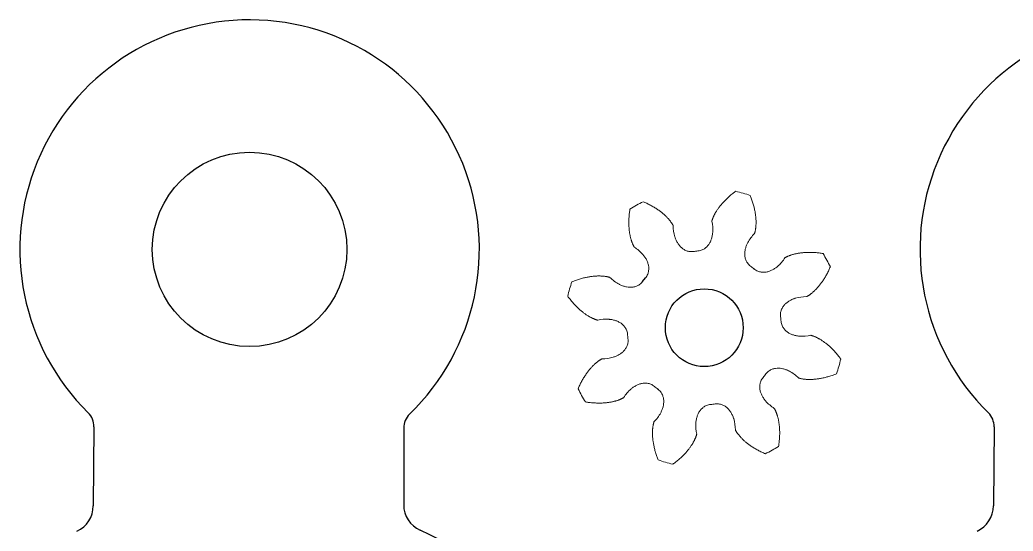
# Model space of a CAD drawing. Header units: inches. Extents: x -135.5 to -117.5, y -14 to -2.
# Drawn here: x -131.664 to -128.473, y -7.426 to -5.782 of the extents above; entities that cross this region are included whole.
import ezdxf

# ---------------------------------------------------------------- set-up
doc = ezdxf.new("R2010")
doc.units = ezdxf.units.IN
doc.header["$MEASUREMENT"] = 0
doc.layers.add('Layer4', color=6, linetype='Continuous')

msp = doc.modelspace()

# ---------------------------------------------------------------- linework, layer by layer
at = {"color": 7, "linetype": 'Continuous', "lineweight": 15}
for radius, start, end in [(0.45, 70.8274, 77.0297), (0.45, 115.8274, 122.0297), (0.2475, 94.7043, 98.1528), (0.45, 25.8274, 32.0297), (0.2475, 49.7043, 53.1528), (0.45, 160.8274, 167.0297), (0.2475, 4.7043, 8.1528), (0.2475, 184.7043, 188.1528), (0.45, 340.8274, 347.0297), (0.2475, 319.7043, 323.1528), (0.45, 205.8274, 212.0297), (0.2475, 229.7043, 233.1528), (0.2475, 274.7043, 278.1528), (0.45, 295.8274, 302.0297), (0.45, 250.8274, 257.0297)]:
    msp.add_arc((-129.4654, -6.7721), radius, start, end, dxfattribs=at)
for points, knots in [([(-129.4411, -6.4297), (-129.4409, -6.4291), (-129.4406, -6.4278), (-129.44, -6.426), (-129.4394, -6.424), (-129.4387, -6.4219), (-129.4378, -6.4195), (-129.4368, -6.417), (-129.4356, -6.4143), (-129.4342, -6.4115), (-129.4327, -6.4085), (-129.4311, -6.4053), (-129.4292, -6.402), (-129.4272, -6.3986), (-129.4249, -6.395), (-129.4224, -6.3913), (-129.4197, -6.3875), (-129.4168, -6.3836), (-129.4137, -6.3795), (-129.4103, -6.3755), (-129.4067, -6.3713), (-129.4028, -6.367), (-129.3987, -6.3627), (-129.3943, -6.3584), (-129.3896, -6.354), (-129.3847, -6.3496), (-129.3795, -6.3452), (-129.3727, -6.3397), (-129.3676, -6.3359), (-129.3644, -6.3336)], [0, 0, 0, 0, 0.0152279, 0.0296475, 0.0457635, 0.0635759, 0.0830848, 0.10429, 0.1271917, 0.1517898, 0.1780843, 0.2060752, 0.2357626, 0.2671464, 0.3002266, 0.3350032, 0.3714762, 0.4096457, 0.4495116, 0.4910739, 0.5343326, 0.5792877, 0.6259393, 0.6742873, 0.7243317, 0.7760725, 0.8295097, 0.8846434, 0.9790812, 0.9790812, 0.9790812, 0.9790812]), ([(-129.3176, -6.347), (-129.3161, -6.3508), (-129.3138, -6.3567), (-129.311, -6.3649), (-129.3089, -6.3714), (-129.3071, -6.3778), (-129.3055, -6.384), (-129.3041, -6.39), (-129.3029, -6.3958), (-129.3018, -6.4015), (-129.301, -6.4069), (-129.3003, -6.4122), (-129.2998, -6.4173), (-129.2994, -6.4222), (-129.2991, -6.4268), (-129.299, -6.4313), (-129.299, -6.4355), (-129.2991, -6.4395), (-129.2993, -6.4433), (-129.2996, -6.4469), (-129.2999, -6.4502), (-129.3003, -6.4533), (-129.3007, -6.4562), (-129.3012, -6.4589), (-129.3017, -6.4613), (-129.3022, -6.4635), (-129.3027, -6.4655), (-129.3032, -6.4674), (-129.3036, -6.4686), (-129.3038, -6.4692)], [0.0209188, 0.0209188, 0.0209188, 0.0209188, 0.1153566, 0.1704903, 0.2239275, 0.2756683, 0.3257127, 0.3740607, 0.4207123, 0.4656674, 0.5089261, 0.5504884, 0.5903543, 0.6285238, 0.6649968, 0.6997734, 0.7328536, 0.7642374, 0.7939248, 0.8219157, 0.8482102, 0.8728083, 0.89571, 0.9169152, 0.9364241, 0.9542365, 0.9703525, 0.9847721, 1, 1, 1, 1]), ([(-129.6614, -6.367), (-129.6577, -6.3686), (-129.6519, -6.3712), (-129.6441, -6.375), (-129.6381, -6.3781), (-129.6323, -6.3813), (-129.6267, -6.3846), (-129.6215, -6.3878), (-129.6165, -6.3911), (-129.6118, -6.3944), (-129.6073, -6.3976), (-129.6031, -6.4009), (-129.5992, -6.4041), (-129.5954, -6.4073), (-129.592, -6.4104), (-129.5887, -6.4134), (-129.5858, -6.4164), (-129.583, -6.4193), (-129.5804, -6.4221), (-129.5781, -6.4249), (-129.576, -6.4275), (-129.574, -6.4299), (-129.5723, -6.4323), (-129.5707, -6.4345), (-129.5694, -6.4366), (-129.5681, -6.4385), (-129.5671, -6.4403), (-129.5662, -6.442), (-129.5656, -6.4431), (-129.5653, -6.4437)], [0.0209188, 0.0209188, 0.0209188, 0.0209188, 0.1153566, 0.1704903, 0.2239275, 0.2756683, 0.3257127, 0.3740607, 0.4207123, 0.4656674, 0.5089261, 0.5504884, 0.5903543, 0.6285238, 0.6649968, 0.6997734, 0.7328536, 0.7642374, 0.7939248, 0.8219157, 0.8482102, 0.8728083, 0.89571, 0.9169152, 0.9364241, 0.9542365, 0.9703525, 0.9847721, 1, 1, 1, 1]), ([(-129.6903, -6.5128), (-129.6906, -6.5122), (-129.6913, -6.5111), (-129.6922, -6.5094), (-129.6931, -6.5076), (-129.6941, -6.5055), (-129.6951, -6.5033), (-129.6962, -6.5008), (-129.6973, -6.498), (-129.6983, -6.4951), (-129.6994, -6.4919), (-129.7005, -6.4885), (-129.7015, -6.4848), (-129.7025, -6.4809), (-129.7034, -6.4768), (-129.7043, -6.4725), (-129.7051, -6.4679), (-129.7058, -6.463), (-129.7064, -6.458), (-129.7069, -6.4527), (-129.7073, -6.4472), (-129.7075, -6.4414), (-129.7077, -6.4355), (-129.7076, -6.4293), (-129.7074, -6.4229), (-129.7071, -6.4163), (-129.7065, -6.4095), (-129.7056, -6.4009), (-129.7047, -6.3946), (-129.704, -6.3906)], [0, 0, 0, 0, 0.0152279, 0.0296475, 0.0457635, 0.0635759, 0.0830848, 0.10429, 0.1271917, 0.1517898, 0.1780843, 0.2060752, 0.2357626, 0.2671464, 0.3002266, 0.3350032, 0.3714762, 0.4096457, 0.4495116, 0.4910739, 0.5343326, 0.5792877, 0.6259393, 0.6742873, 0.7243317, 0.7760725, 0.8295097, 0.8846434, 0.9790812, 0.9790812, 0.9790812, 0.9790812]), ([(-129.5653, -6.4437), (-129.5651, -6.4559), (-129.5633, -6.4695), (-129.5579, -6.4857), (-129.5546, -6.4936), (-129.5492, -6.5029), (-129.5426, -6.5112), (-129.5347, -6.5183), (-129.5253, -6.5239), (-129.5137, -6.5276), (-129.5051, -6.5276), (-129.5005, -6.5271)], [0, 0, 0, 0, 0.306726, 0.338545, 0.431297, 0.520991, 0.609117, 0.697485, 0.787996, 0.882016, 1, 1, 1, 1]), ([(-129.4857, -6.5254), (-129.481, -6.5249), (-129.4727, -6.5229), (-129.4622, -6.5168), (-129.4543, -6.5093), (-129.4481, -6.5006), (-129.4435, -6.491), (-129.4403, -6.4807), (-129.4389, -6.4723), (-129.4372, -6.4552), (-129.4385, -6.4416), (-129.4411, -6.4297)], [0, 0, 0, 0, 0.117984, 0.212004, 0.302515, 0.390883, 0.479009, 0.568703, 0.661455, 0.693274, 1, 1, 1, 1]), ([(-129.3038, -6.4692), (-129.3123, -6.478), (-129.3207, -6.4888), (-129.3283, -6.5041), (-129.3316, -6.512), (-129.3343, -6.5225), (-129.3356, -6.533), (-129.335, -6.5437), (-129.3322, -6.5542), (-129.3266, -6.565), (-129.3206, -6.5711), (-129.317, -6.574)], [0, 0, 0, 0, 0.306726, 0.338545, 0.431297, 0.520991, 0.609117, 0.697485, 0.787996, 0.882016, 1, 1, 1, 1]), ([(-129.6541, -6.612), (-129.6512, -6.6084), (-129.6467, -6.6011), (-129.6437, -6.5893), (-129.6433, -6.5784), (-129.6451, -6.5679), (-129.6487, -6.5579), (-129.6537, -6.5483), (-129.6586, -6.5414), (-129.6695, -6.5281), (-129.68, -6.5194), (-129.6903, -6.5128)], [0, 0, 0, 0, 0.117984, 0.212004, 0.302515, 0.390883, 0.479009, 0.568703, 0.661455, 0.693274, 1, 1, 1, 1]), ([(-129.2061, -6.5472), (-129.2055, -6.5468), (-129.2044, -6.5462), (-129.2027, -6.5453), (-129.2009, -6.5443), (-129.1988, -6.5433), (-129.1966, -6.5423), (-129.1941, -6.5413), (-129.1913, -6.5402), (-129.1884, -6.5391), (-129.1852, -6.538), (-129.1818, -6.537), (-129.1781, -6.536), (-129.1742, -6.535), (-129.1701, -6.5341), (-129.1657, -6.5332), (-129.1612, -6.5324), (-129.1563, -6.5317), (-129.1513, -6.5311), (-129.146, -6.5306), (-129.1405, -6.5302), (-129.1347, -6.5299), (-129.1288, -6.5298), (-129.1226, -6.5298), (-129.1162, -6.53), (-129.1096, -6.5304), (-129.1028, -6.531), (-129.0942, -6.5319), (-129.0878, -6.5328), (-129.0839, -6.5334)], [0, 0, 0, 0, 0.0152279, 0.0296475, 0.0457635, 0.0635759, 0.0830848, 0.10429, 0.1271917, 0.1517898, 0.1780843, 0.2060752, 0.2357626, 0.2671464, 0.3002266, 0.3350032, 0.3714762, 0.4096457, 0.4495116, 0.4910739, 0.5343326, 0.5792877, 0.6259393, 0.6742873, 0.7243317, 0.7760725, 0.8295097, 0.8846434, 0.9790812, 0.9790812, 0.9790812, 0.9790812]), ([(-129.3053, -6.5833), (-129.3017, -6.5863), (-129.2944, -6.5907), (-129.2826, -6.5938), (-129.2717, -6.5941), (-129.2612, -6.5923), (-129.2512, -6.5888), (-129.2416, -6.5838), (-129.2346, -6.5789), (-129.2214, -6.568), (-129.2127, -6.5574), (-129.2061, -6.5472)], [0, 0, 0, 0, 0.117984, 0.212004, 0.302515, 0.390883, 0.479009, 0.568703, 0.661455, 0.693274, 1, 1, 1, 1]), ([(-129.0603, -6.576), (-129.0619, -6.5797), (-129.0645, -6.5856), (-129.0683, -6.5933), (-129.0714, -6.5994), (-129.0746, -6.6052), (-129.0779, -6.6107), (-129.0811, -6.616), (-129.0844, -6.6209), (-129.0877, -6.6257), (-129.0909, -6.6301), (-129.0942, -6.6343), (-129.0974, -6.6383), (-129.1006, -6.642), (-129.1037, -6.6455), (-129.1067, -6.6487), (-129.1097, -6.6517), (-129.1126, -6.6545), (-129.1154, -6.657), (-129.1181, -6.6594), (-129.1207, -6.6615), (-129.1232, -6.6634), (-129.1256, -6.6652), (-129.1278, -6.6667), (-129.1299, -6.6681), (-129.1318, -6.6693), (-129.1336, -6.6704), (-129.1353, -6.6713), (-129.1364, -6.6719), (-129.137, -6.6722)], [0.0209188, 0.0209188, 0.0209188, 0.0209188, 0.1153566, 0.1704903, 0.2239275, 0.2756683, 0.3257127, 0.3740607, 0.4207123, 0.4656674, 0.5089261, 0.5504884, 0.5903543, 0.6285238, 0.6649968, 0.6997734, 0.7328536, 0.7642374, 0.7939248, 0.8219157, 0.8482102, 0.8728083, 0.89571, 0.9169152, 0.9364241, 0.9542365, 0.9703525, 0.9847721, 1, 1, 1, 1]), ([(-129.8904, -6.6243), (-129.8867, -6.6228), (-129.8807, -6.6205), (-129.8726, -6.6177), (-129.866, -6.6156), (-129.8597, -6.6138), (-129.8535, -6.6122), (-129.8475, -6.6108), (-129.8416, -6.6096), (-129.836, -6.6085), (-129.8305, -6.6077), (-129.8252, -6.607), (-129.8202, -6.6065), (-129.8153, -6.6061), (-129.8107, -6.6059), (-129.8062, -6.6057), (-129.802, -6.6057), (-129.798, -6.6058), (-129.7942, -6.606), (-129.7906, -6.6063), (-129.7873, -6.6066), (-129.7841, -6.607), (-129.7812, -6.6074), (-129.7786, -6.6079), (-129.7761, -6.6084), (-129.7739, -6.6089), (-129.7719, -6.6094), (-129.77, -6.6099), (-129.7688, -6.6103), (-129.7682, -6.6105)], [0.0209188, 0.0209188, 0.0209188, 0.0209188, 0.1153566, 0.1704903, 0.2239275, 0.2756683, 0.3257127, 0.3740607, 0.4207123, 0.4656674, 0.5089261, 0.5504884, 0.5903543, 0.6285238, 0.6649968, 0.6997734, 0.7328536, 0.7642374, 0.7939248, 0.8219157, 0.8482102, 0.8728083, 0.89571, 0.9169152, 0.9364241, 0.9542365, 0.9703525, 0.9847721, 1, 1, 1, 1]), ([(-129.7682, -6.6105), (-129.7595, -6.619), (-129.7486, -6.6274), (-129.7333, -6.635), (-129.7254, -6.6383), (-129.715, -6.6411), (-129.7044, -6.6423), (-129.6938, -6.6417), (-129.6832, -6.6389), (-129.6724, -6.6333), (-129.6663, -6.6273), (-129.6634, -6.6237)], [0, 0, 0, 0, 0.306726, 0.338545, 0.431297, 0.520991, 0.609117, 0.697485, 0.787996, 0.882016, 1, 1, 1, 1]), ([(-129.8078, -6.7478), (-129.8084, -6.7476), (-129.8096, -6.7473), (-129.8115, -6.7467), (-129.8134, -6.7461), (-129.8156, -6.7454), (-129.8179, -6.7445), (-129.8204, -6.7435), (-129.8231, -6.7423), (-129.826, -6.741), (-129.829, -6.7395), (-129.8321, -6.7378), (-129.8355, -6.7359), (-129.8389, -6.7339), (-129.8425, -6.7316), (-129.8462, -6.7291), (-129.85, -6.7265), (-129.8539, -6.7235), (-129.8579, -6.7204), (-129.862, -6.717), (-129.8662, -6.7134), (-129.8704, -6.7095), (-129.8747, -6.7054), (-129.8791, -6.701), (-129.8835, -6.6963), (-129.8879, -6.6914), (-129.8923, -6.6862), (-129.8977, -6.6794), (-129.9015, -6.6743), (-129.9039, -6.6711)], [0, 0, 0, 0, 0.0152279, 0.0296475, 0.0457635, 0.0635759, 0.0830848, 0.10429, 0.1271917, 0.1517898, 0.1780843, 0.2060752, 0.2357626, 0.2671464, 0.3002266, 0.3350032, 0.3714762, 0.4096457, 0.4495116, 0.4910739, 0.5343326, 0.5792877, 0.6259393, 0.6742873, 0.7243317, 0.7760725, 0.8295097, 0.8846434, 0.9790812, 0.9790812, 0.9790812, 0.9790812]), ([(-129.137, -6.6722), (-129.1492, -6.6724), (-129.1627, -6.6741), (-129.179, -6.6795), (-129.1869, -6.6828), (-129.1962, -6.6882), (-129.2045, -6.6948), (-129.2116, -6.7028), (-129.2172, -6.7122), (-129.2208, -6.7238), (-129.2209, -6.7323), (-129.2204, -6.737)], [0, 0, 0, 0, 0.306726, 0.338545, 0.431297, 0.520991, 0.609117, 0.697485, 0.787996, 0.882016, 1, 1, 1, 1]), ([(-129.712, -6.7924), (-129.7125, -6.7877), (-129.7145, -6.7794), (-129.7207, -6.7689), (-129.7282, -6.761), (-129.7369, -6.7548), (-129.7464, -6.7502), (-129.7567, -6.747), (-129.7652, -6.7456), (-129.7822, -6.7439), (-129.7958, -6.7452), (-129.8078, -6.7478)], [0, 0, 0, 0, 0.117984, 0.212004, 0.302515, 0.390883, 0.479009, 0.568703, 0.661455, 0.693274, 1, 1, 1, 1]), ([(-129.2187, -6.7518), (-129.2182, -6.7564), (-129.2162, -6.7648), (-129.2101, -6.7752), (-129.2026, -6.7832), (-129.1939, -6.7894), (-129.1843, -6.7939), (-129.174, -6.7971), (-129.1656, -6.7986), (-129.1485, -6.8003), (-129.1349, -6.7989), (-129.123, -6.7964)], [0, 0, 0, 0, 0.117984, 0.212004, 0.302515, 0.390883, 0.479009, 0.568703, 0.661455, 0.693274, 1, 1, 1, 1]), ([(-129.7938, -6.872), (-129.7815, -6.8718), (-129.768, -6.8701), (-129.7517, -6.8646), (-129.7439, -6.8613), (-129.7345, -6.8559), (-129.7262, -6.8493), (-129.7191, -6.8414), (-129.7136, -6.832), (-129.7099, -6.8204), (-129.7098, -6.8118), (-129.7104, -6.8072)], [0, 0, 0, 0, 0.306726, 0.338545, 0.431297, 0.520991, 0.609117, 0.697485, 0.787996, 0.882016, 1, 1, 1, 1]), ([(-129.123, -6.7964), (-129.1224, -6.7966), (-129.1211, -6.7969), (-129.1193, -6.7974), (-129.1173, -6.7981), (-129.1152, -6.7988), (-129.1128, -6.7997), (-129.1103, -6.8007), (-129.1076, -6.8019), (-129.1048, -6.8032), (-129.1018, -6.8047), (-129.0986, -6.8064), (-129.0953, -6.8082), (-129.0919, -6.8103), (-129.0883, -6.8126), (-129.0846, -6.815), (-129.0808, -6.8177), (-129.0769, -6.8206), (-129.0728, -6.8238), (-129.0687, -6.8272), (-129.0646, -6.8308), (-129.0603, -6.8347), (-129.056, -6.8388), (-129.0517, -6.8432), (-129.0473, -6.8478), (-129.0429, -6.8528), (-129.0385, -6.858), (-129.033, -6.8647), (-129.0292, -6.8698), (-129.0269, -6.8731)], [0, 0, 0, 0, 0.0152279, 0.0296475, 0.0457635, 0.0635759, 0.0830848, 0.10429, 0.1271917, 0.1517898, 0.1780843, 0.2060752, 0.2357626, 0.2671464, 0.3002266, 0.3350032, 0.3714762, 0.4096457, 0.4495116, 0.4910739, 0.5343326, 0.5792877, 0.6259393, 0.6742873, 0.7243317, 0.7760725, 0.8295097, 0.8846434, 0.9790812, 0.9790812, 0.9790812, 0.9790812]), ([(-129.8704, -6.9681), (-129.8689, -6.9644), (-129.8663, -6.9586), (-129.8625, -6.9508), (-129.8593, -6.9448), (-129.8561, -6.939), (-129.8529, -6.9335), (-129.8496, -6.9282), (-129.8463, -6.9232), (-129.8431, -6.9185), (-129.8398, -6.914), (-129.8366, -6.9098), (-129.8334, -6.9059), (-129.8302, -6.9022), (-129.8271, -6.8987), (-129.824, -6.8955), (-129.821, -6.8925), (-129.8181, -6.8897), (-129.8153, -6.8871), (-129.8126, -6.8848), (-129.81, -6.8827), (-129.8075, -6.8807), (-129.8052, -6.879), (-129.8029, -6.8774), (-129.8009, -6.8761), (-129.7989, -6.8749), (-129.7972, -6.8738), (-129.7955, -6.8729), (-129.7943, -6.8723), (-129.7938, -6.872)], [0.0209188, 0.0209188, 0.0209188, 0.0209188, 0.1153566, 0.1704903, 0.2239275, 0.2756683, 0.3257127, 0.3740607, 0.4207123, 0.4656674, 0.5089261, 0.5504884, 0.5903543, 0.6285238, 0.6649968, 0.6997734, 0.7328536, 0.7642374, 0.7939248, 0.8219157, 0.8482102, 0.8728083, 0.89571, 0.9169152, 0.9364241, 0.9542365, 0.9703525, 0.9847721, 1, 1, 1, 1]), ([(-129.1625, -6.9336), (-129.1713, -6.9251), (-129.1821, -6.9168), (-129.1974, -6.9091), (-129.2053, -6.9059), (-129.2158, -6.9031), (-129.2263, -6.9019), (-129.237, -6.9025), (-129.2475, -6.9052), (-129.2583, -6.9108), (-129.2644, -6.9168), (-129.2673, -6.9205)], [0, 0, 0, 0, 0.306726, 0.338545, 0.431297, 0.520991, 0.609117, 0.697485, 0.787996, 0.882016, 1, 1, 1, 1]), ([(-129.0403, -6.9199), (-129.0441, -6.9214), (-129.05, -6.9237), (-129.0582, -6.9265), (-129.0647, -6.9285), (-129.0711, -6.9304), (-129.0773, -6.932), (-129.0833, -6.9334), (-129.0891, -6.9346), (-129.0948, -6.9356), (-129.1002, -6.9365), (-129.1055, -6.9372), (-129.1106, -6.9377), (-129.1154, -6.9381), (-129.1201, -6.9383), (-129.1245, -6.9384), (-129.1288, -6.9384), (-129.1328, -6.9384), (-129.1366, -6.9382), (-129.1401, -6.9379), (-129.1435, -6.9376), (-129.1466, -6.9372), (-129.1495, -6.9368), (-129.1522, -6.9363), (-129.1546, -6.9358), (-129.1568, -6.9353), (-129.1588, -6.9348), (-129.1607, -6.9342), (-129.1619, -6.9339), (-129.1625, -6.9336)], [0.0209188, 0.0209188, 0.0209188, 0.0209188, 0.1153566, 0.1704903, 0.2239275, 0.2756683, 0.3257127, 0.3740607, 0.4207123, 0.4656674, 0.5089261, 0.5504884, 0.5903543, 0.6285238, 0.6649968, 0.6997734, 0.7328536, 0.7642374, 0.7939248, 0.8219157, 0.8482102, 0.8728083, 0.89571, 0.9169152, 0.9364241, 0.9542365, 0.9703525, 0.9847721, 1, 1, 1, 1]), ([(-129.6254, -6.9609), (-129.6291, -6.9579), (-129.6364, -6.9534), (-129.6481, -6.9504), (-129.659, -6.9501), (-129.6696, -6.9518), (-129.6796, -6.9554), (-129.6891, -6.9604), (-129.6961, -6.9653), (-129.7093, -6.9762), (-129.718, -6.9867), (-129.7247, -6.997)], [0, 0, 0, 0, 0.117984, 0.212004, 0.302515, 0.390883, 0.479009, 0.568703, 0.661455, 0.693274, 1, 1, 1, 1]), ([(-129.2766, -6.9321), (-129.2796, -6.9358), (-129.284, -6.9431), (-129.2871, -6.9548), (-129.2874, -6.9658), (-129.2856, -6.9763), (-129.2821, -6.9863), (-129.2771, -6.9958), (-129.2721, -7.0028), (-129.2613, -7.016), (-129.2507, -7.0247), (-129.2405, -7.0314)], [0, 0, 0, 0, 0.117984, 0.212004, 0.302515, 0.390883, 0.479009, 0.568703, 0.661455, 0.693274, 1, 1, 1, 1]), ([(-129.6269, -7.0749), (-129.6184, -7.0662), (-129.6101, -7.0553), (-129.6024, -7.04), (-129.5992, -7.0321), (-129.5964, -7.0217), (-129.5952, -7.0112), (-129.5958, -7.0005), (-129.5985, -6.9899), (-129.6041, -6.9792), (-129.6101, -6.973), (-129.6138, -6.9701)], [0, 0, 0, 0, 0.306726, 0.338545, 0.431297, 0.520991, 0.609117, 0.697485, 0.787996, 0.882016, 1, 1, 1, 1]), ([(-129.7247, -6.997), (-129.7252, -6.9973), (-129.7263, -6.998), (-129.728, -6.9989), (-129.7299, -6.9998), (-129.7319, -7.0008), (-129.7342, -7.0019), (-129.7367, -7.0029), (-129.7394, -7.004), (-129.7424, -7.0051), (-129.7456, -7.0061), (-129.749, -7.0072), (-129.7526, -7.0082), (-129.7565, -7.0092), (-129.7606, -7.0101), (-129.765, -7.011), (-129.7696, -7.0118), (-129.7744, -7.0125), (-129.7795, -7.0131), (-129.7848, -7.0136), (-129.7903, -7.014), (-129.796, -7.0143), (-129.802, -7.0144), (-129.8082, -7.0143), (-129.8146, -7.0141), (-129.8212, -7.0138), (-129.828, -7.0132), (-129.8366, -7.0123), (-129.8429, -7.0114), (-129.8469, -7.0107)], [0, 0, 0, 0, 0.0152279, 0.0296475, 0.0457635, 0.0635759, 0.0830848, 0.10429, 0.1271917, 0.1517898, 0.1780843, 0.2060752, 0.2357626, 0.2671464, 0.3002266, 0.3350032, 0.3714762, 0.4096457, 0.4495116, 0.4910739, 0.5343326, 0.5792877, 0.6259393, 0.6742873, 0.7243317, 0.7760725, 0.8295097, 0.8846434, 0.9790812, 0.9790812, 0.9790812, 0.9790812]), ([(-129.4451, -7.0187), (-129.4497, -7.0192), (-129.4581, -7.0212), (-129.4685, -7.0274), (-129.4765, -7.0349), (-129.4826, -7.0436), (-129.4872, -7.0532), (-129.4904, -7.0635), (-129.4919, -7.0719), (-129.4935, -7.0889), (-129.4922, -7.1025), (-129.4897, -7.1145)], [0, 0, 0, 0, 0.117984, 0.212004, 0.302515, 0.390883, 0.479009, 0.568703, 0.661455, 0.693274, 1, 1, 1, 1]), ([(-129.3655, -7.1005), (-129.3657, -7.0883), (-129.3674, -7.0747), (-129.3728, -7.0584), (-129.3761, -7.0506), (-129.3815, -7.0412), (-129.3881, -7.0329), (-129.3961, -7.0258), (-129.4055, -7.0203), (-129.4171, -7.0166), (-129.4256, -7.0165), (-129.4303, -7.0171)], [0, 0, 0, 0, 0.306726, 0.338545, 0.431297, 0.520991, 0.609117, 0.697485, 0.787996, 0.882016, 1, 1, 1, 1]), ([(-129.2405, -7.0314), (-129.2401, -7.0319), (-129.2395, -7.033), (-129.2386, -7.0347), (-129.2376, -7.0366), (-129.2366, -7.0386), (-129.2356, -7.0409), (-129.2345, -7.0434), (-129.2335, -7.0461), (-129.2324, -7.0491), (-129.2313, -7.0523), (-129.2303, -7.0557), (-129.2293, -7.0593), (-129.2283, -7.0632), (-129.2274, -7.0674), (-129.2265, -7.0717), (-129.2257, -7.0763), (-129.225, -7.0811), (-129.2244, -7.0862), (-129.2239, -7.0915), (-129.2235, -7.097), (-129.2232, -7.1027), (-129.2231, -7.1087), (-129.2231, -7.1149), (-129.2233, -7.1213), (-129.2237, -7.1279), (-129.2243, -7.1347), (-129.2252, -7.1433), (-129.2261, -7.1496), (-129.2267, -7.1536)], [0, 0, 0, 0, 0.0152279, 0.0296475, 0.0457635, 0.0635759, 0.0830848, 0.10429, 0.1271917, 0.1517898, 0.1780843, 0.2060752, 0.2357626, 0.2671464, 0.3002266, 0.3350032, 0.3714762, 0.4096457, 0.4495116, 0.4910739, 0.5343326, 0.5792877, 0.6259393, 0.6742873, 0.7243317, 0.7760725, 0.8295097, 0.8846434, 0.9790812, 0.9790812, 0.9790812, 0.9790812]), ([(-129.6132, -7.1971), (-129.6147, -7.1934), (-129.617, -7.1874), (-129.6198, -7.1793), (-129.6218, -7.1727), (-129.6237, -7.1664), (-129.6253, -7.1602), (-129.6267, -7.1542), (-129.6279, -7.1483), (-129.6289, -7.1427), (-129.6298, -7.1372), (-129.6305, -7.132), (-129.631, -7.1269), (-129.6314, -7.122), (-129.6316, -7.1174), (-129.6317, -7.1129), (-129.6317, -7.1087), (-129.6316, -7.1047), (-129.6315, -7.1009), (-129.6312, -7.0973), (-129.6309, -7.094), (-129.6305, -7.0908), (-129.63, -7.088), (-129.6296, -7.0853), (-129.6291, -7.0828), (-129.6286, -7.0806), (-129.6281, -7.0786), (-129.6275, -7.0767), (-129.6272, -7.0755), (-129.6269, -7.0749)], [0.0209188, 0.0209188, 0.0209188, 0.0209188, 0.1153566, 0.1704903, 0.2239275, 0.2756683, 0.3257127, 0.3740607, 0.4207123, 0.4656674, 0.5089261, 0.5504884, 0.5903543, 0.6285238, 0.6649968, 0.6997734, 0.7328536, 0.7642374, 0.7939248, 0.8219157, 0.8482102, 0.8728083, 0.89571, 0.9169152, 0.9364241, 0.9542365, 0.9703525, 0.9847721, 1, 1, 1, 1]), ([(-129.4897, -7.1145), (-129.4898, -7.1151), (-129.4902, -7.1163), (-129.4907, -7.1182), (-129.4913, -7.1202), (-129.4921, -7.1223), (-129.493, -7.1246), (-129.494, -7.1271), (-129.4952, -7.1298), (-129.4965, -7.1327), (-129.498, -7.1357), (-129.4997, -7.1389), (-129.5015, -7.1422), (-129.5036, -7.1456), (-129.5059, -7.1492), (-129.5083, -7.1529), (-129.511, -7.1567), (-129.5139, -7.1606), (-129.5171, -7.1646), (-129.5204, -7.1687), (-129.5241, -7.1729), (-129.5279, -7.1771), (-129.5321, -7.1814), (-129.5365, -7.1858), (-129.5411, -7.1902), (-129.5461, -7.1946), (-129.5513, -7.199), (-129.558, -7.2044), (-129.5631, -7.2083), (-129.5664, -7.2106)], [0, 0, 0, 0, 0.0152279, 0.0296475, 0.0457635, 0.0635759, 0.0830848, 0.10429, 0.1271917, 0.1517898, 0.1780843, 0.2060752, 0.2357626, 0.2671464, 0.3002266, 0.3350032, 0.3714762, 0.4096457, 0.4495116, 0.4910739, 0.5343326, 0.5792877, 0.6259393, 0.6742873, 0.7243317, 0.7760725, 0.8295097, 0.8846434, 0.9790812, 0.9790812, 0.9790812, 0.9790812]), ([(-129.2693, -7.1771), (-129.273, -7.1756), (-129.2789, -7.173), (-129.2866, -7.1692), (-129.2927, -7.166), (-129.2985, -7.1628), (-129.304, -7.1596), (-129.3093, -7.1563), (-129.3142, -7.1531), (-129.319, -7.1498), (-129.3234, -7.1465), (-129.3276, -7.1433), (-129.3316, -7.1401), (-129.3353, -7.1369), (-129.3388, -7.1338), (-129.342, -7.1307), (-129.345, -7.1277), (-129.3478, -7.1248), (-129.3503, -7.122), (-129.3527, -7.1193), (-129.3548, -7.1167), (-129.3567, -7.1142), (-129.3585, -7.1119), (-129.36, -7.1097), (-129.3614, -7.1076), (-129.3626, -7.1056), (-129.3637, -7.1039), (-129.3646, -7.1022), (-129.3652, -7.1011), (-129.3655, -7.1005)], [0.0209188, 0.0209188, 0.0209188, 0.0209188, 0.1153566, 0.1704903, 0.2239275, 0.2756683, 0.3257127, 0.3740607, 0.4207123, 0.4656674, 0.5089261, 0.5504884, 0.5903543, 0.6285238, 0.6649968, 0.6997734, 0.7328536, 0.7642374, 0.7939248, 0.8219157, 0.8482102, 0.8728083, 0.89571, 0.9169152, 0.9364241, 0.9542365, 0.9703525, 0.9847721, 1, 1, 1, 1])]:
    msp.add_open_spline(points, degree=3, knots=knots, dxfattribs=at)
at = {"layer": 'Defpoints'}
msp.add_line((-129.6634, -6.6237), (-129.6541, -6.612), dxfattribs=at)
msp.add_circle((-129.4654, -6.7721), 0.125, dxfattribs=at)
at = {"layer": 'Layer4'}
for p, q in [((-131.4258, -7.0905), (-131.428, -7.345)), ((-130.4309, -7.0948), (-130.4309, -7.341)), ((-128.5342, -7.0905), (-128.5364, -7.345))]:
    msp.add_line(p, q, dxfattribs=at)
msp.add_circle((-130.9259, -6.5203), 0.3125, dxfattribs=at)
for centre, radius, start, end in [((-130.9259, -6.5203), 0.738, 314.1421, 225.3667), ((-128.0343, -6.5203), 0.738, 314.1421, 225.3667), ((-131.4883, -7.09), 0.0625, 359.5069, 45.3667), ((-130.3684, -7.0948), 0.0625, 134.1421, 180), ((-128.5967, -7.09), 0.0625, 359.5069, 45.3667), ((-131.518, -7.3443), 0.09, 294.6427, 359.5069), ((-130.3409, -7.341), 0.09, 180, 245.6718), ((-128.6264, -7.3443), 0.09, 294.6427, 359.5069), ((-130.9259, -8.635), 1.33, 333.5613, 65.6718)]:
    msp.add_arc(centre, radius, start, end, dxfattribs=at)

doc.saveas('drawing.dxf')
